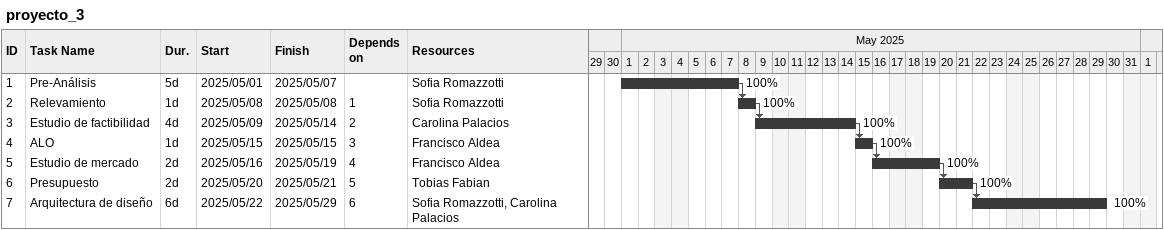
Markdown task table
proyecto_3

| ID | Task | Duration | Start | Finish | Predecessors | Resources | % complete |
|---|---|---|---|---|---|---|---|
| 1 | Pre-Análisis | 5d | 2025-05-01 | 2025-05-07 |  | Sofia Romazzotti | 100 |
| 2 | Relevamiento | 1d | 2025-05-08 | 2025-05-08 | 1 | Sofia Romazzotti | 100 |
| 3 | Estudio de factibilidad | 4d | 2025-05-09 | 2025-05-14 | 2 | Carolina Palacios | 100 |
| 4 | ALO | 1d | 2025-05-15 | 2025-05-15 | 3 | Francisco Aldea | 100 |
| 5 | Estudio de mercado | 2d | 2025-05-16 | 2025-05-19 | 4 | Francisco Aldea | 100 |
| 6 | Presupuesto | 2d | 2025-05-20 | 2025-05-21 | 5 | Tobias Fabian | 100 |
| 7 | Arquitectura de diseño | 6d | 2025-05-22 | 2025-05-29 | 6 | Sofia Romazzotti, Carolina Palacios | 100 |
